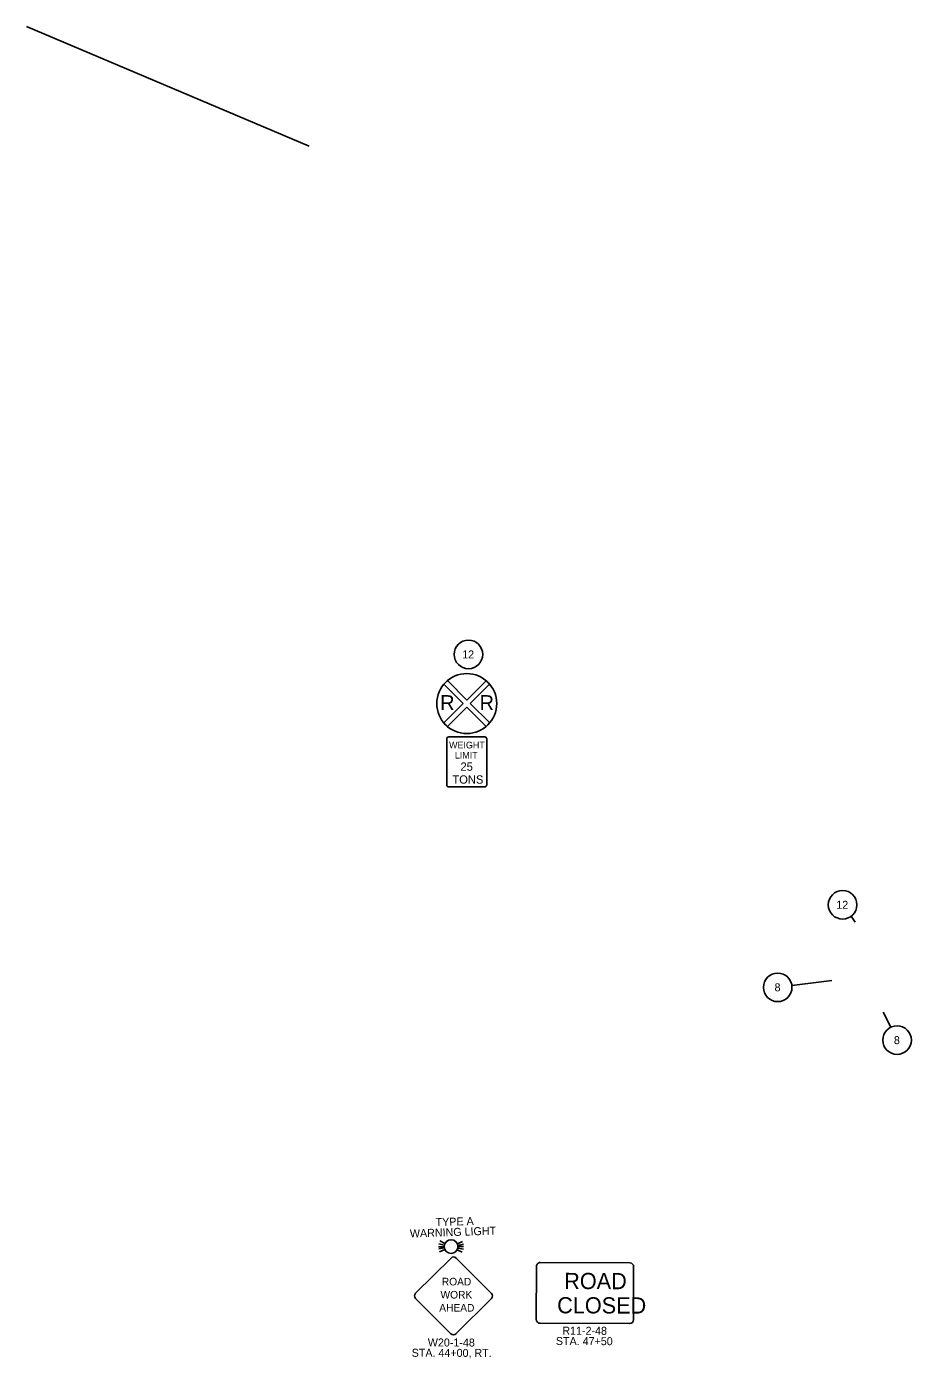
# Model space of a CAD drawing. Extents: x -21.2 to 50.9, y 0 to 27.4.
# Drawn here: x 35.38 to 50.85, y 4.12 to 27.43 of the extents above; entities that cross this region are included whole.
import ezdxf

# ---------------------------------------------------------------- set-up
doc = ezdxf.new("R2010")
doc.units = 0
for name, color, linetype in [('AP_P_Runway', 7, 'Continuous'), ('DV_X_Text', 7, 'Continuous'), ('RW_P_Esmt_TMP', 7, 'Continuous')]:
    doc.layers.add(name, color=color, linetype=linetype)

msp = doc.modelspace()

# ---------------------------------------------------------------- linework, layer by layer
at = {"layer": 'AP_P_Runway'}
for p, q in [((40.319, 25.338), (35.38, 27.428)), ((49.801, 11.86), (49.874, 11.757)), ((48.765, 10.647), (49.463, 10.735)), ((50.363, 10.18), (50.498, 9.918))]:
    msp.add_line(p, q, dxfattribs=at)
for centre in [(43.108, 16.442), (49.652, 12.06), (48.517, 10.616), (50.605, 9.692)]:
    msp.add_circle(centre, 0.25, dxfattribs=at)
at = {"layer": 'RW_P_Esmt_TMP'}
for p, q in [((43.017, 15.582), (42.678, 15.921)), ((42.739, 15.983), (43.078, 15.644)), ((43.078, 15.644), (43.417, 15.982)), ((43.478, 15.921), (43.139, 15.582)), ((42.678, 15.243), (43.017, 15.582)), ((43.078, 15.521), (42.739, 15.182)), ((43.417, 15.182), (43.078, 15.521)), ((43.139, 15.582), (43.479, 15.243)), ((42.683, 6.077), (42.583, 6.076)), ((42.685, 6.104), (42.588, 6.125)), ((42.696, 6.133), (42.606, 6.178)), ((43.005, 6.168), (42.914, 6.128)), ((43.02, 6.12), (42.922, 6.101)), ((43.024, 6.082), (42.924, 6.081)), ((42.685, 6.057), (42.587, 6.038)), ((42.693, 6.031), (42.601, 5.99)), ((43, 5.98), (42.911, 6.025)), ((43.019, 6.033), (42.921, 6.054))]:
    msp.add_line(p, q, dxfattribs=at)
for points in [[(42.728, 14.159), (42.728, 14.964)], [(42.763, 14.999), (43.393, 14.999)], [(43.428, 14.964), (43.428, 14.159)], [(43.393, 14.124), (42.763, 14.124)], [(42.184, 5.262), (42.804, 5.879)], [(42.893, 5.879), (43.51, 5.259)], [(44.297, 5.733), (44.294, 4.804)], [(45.931, 5.794), (44.364, 5.799)], [(45.994, 4.798), (45.997, 5.727)], [(42.801, 4.553), (42.184, 5.173)], [(43.51, 5.17), (42.89, 4.553)], [(44.361, 4.737), (45.927, 4.731)]]:
    msp.add_lwpolyline(points, dxfattribs=at)
for centre, radius in [((43.078, 15.582), 0.525), ((42.803, 6.079), 0.12)]:
    msp.add_circle(centre, radius, dxfattribs=at)
for centre, radius, start, end in [((43.08, 15.58), 0.527, 130.2807, 139.7129), ((43.069, 15.573), 0.537, 40.3781, 49.6204), ((43.046, 15.55), 0.48, 219.8093, 230.1812), ((42.969, 15.691), 0.679, 311.3481, 318.6883), ((42.763, 14.964), 0.035, 90, 180), ((43.393, 14.964), 0.035, 0, 90), ((42.763, 14.159), 0.035, 180, 270), ((43.393, 14.159), 0.035, 270, 0), ((42.848, 5.835), 0.0625, 44.875, 134.875), ((44.364, 5.733), 0.0666, 89.7992, 179.7992), ((45.931, 5.727), 0.0666, 359.7992, 89.7992), ((42.228, 5.217), 0.0625, 134.875, 224.875), ((43.466, 5.215), 0.0625, 314.875, 44.875), ((44.361, 4.803), 0.0666, 179.7992, 269.7992), ((45.928, 4.798), 0.0666, 269.7992, 359.7992), ((42.846, 4.597), 0.0625, 224.875, 314.875)]:
    msp.add_arc(centre, radius, start, end, dxfattribs=at)

# ---------------------------------------------------------------- texts
at = {"layer": 'AP_P_Runway'}
for s, p in [('12', (42.999, 16.372)), ('12', (49.542, 11.99)), ('8', (48.462, 10.546)), ('8', (50.55, 9.622))]:
    msp.add_text(s, height=0.14, dxfattribs=at).set_placement(p)
at = {"layer": 'DV_X_Text'}
for s, rotation, p in [('TYPE A', 1.9651, (42.536, 6.435)), ('WARNING LIGHT', 1.9651, (42.086, 6.238)), ('R11-2-48', 359.7992, (44.75, 4.538)), ('W20-1-48', 359.875, (42.397, 4.332)), ('STA. 47+50', 359.7992, (44.637, 4.357)), ('STA. 44+00, RT.', 359.875, (42.115, 4.151))]:
    msp.add_text(s, height=0.14, rotation=rotation, dxfattribs=at).set_placement(p)
at = {"layer": 'RW_P_Esmt_TMP'}
for s, height, p in [('R', 0.262, (42.613, 15.467)), ('R', 0.262, (43.302, 15.467)), ('WEIGHT', 0.1167, (42.769, 14.797)), ('LIMIT', 0.1167, (42.87, 14.62)), ('25', 0.1458, (42.968, 14.406)), ('TONS', 0.1458, (42.827, 14.18))]:
    msp.add_text(s, height=height, dxfattribs=at).set_placement(p)
for s, height, rotation, p in [('ROAD', 0.2833, 359.7992, (44.782, 5.337)), ('ROAD', 0.1333, 359.875, (42.642, 5.4)), ('WORK', 0.1333, 359.875, (42.619, 5.171)), ('CLOSED', 0.2833, 359.7992, (44.659, 4.912)), ('AHEAD', 0.1333, 359.875, (42.597, 4.942))]:
    msp.add_text(s, height=height, rotation=rotation, dxfattribs=at).set_placement(p)

doc.saveas('drawing.dxf')
